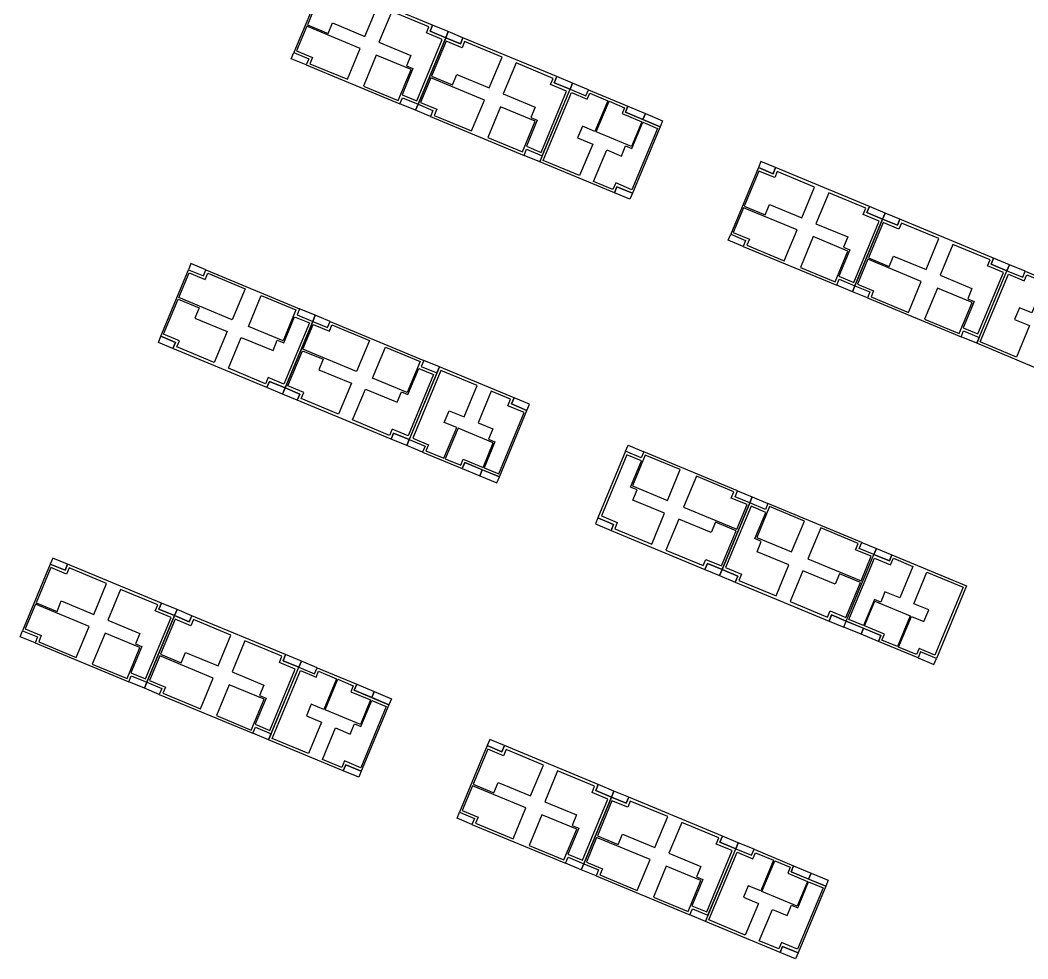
# Model space of a CAD drawing. Header units: millimetres. Extents: x 2243236 to 2245245, y 377909 to 380965.
# Drawn here: x 2244169.7 to 2244346.6, y 380377.4 to 380542.3 of the extents above; entities that cross this region are included whole.
import ezdxf

# ---------------------------------------------------------------- set-up
doc = ezdxf.new("R2010")
doc.units = ezdxf.units.MM
doc.layers.add('планировка_квартир_1_тип_контур', color=249, linetype='Continuous')

msp = doc.modelspace()

# ---------------------------------------------------------------- linework, layer by layer
at = {"layer": 'планировка_квартир_1_тип_контур', "color": 8}
for points in [[(2244217.73, 380536.56), (2244220.34, 380535.47), (2244219.9, 380534.42), (2244236.36, 380527.59), (2244236.79, 380528.64), (2244239.55, 380527.5), (2244244.41, 380539.19), (2244244.41, 380539.19), (2244241.65, 380540.34), (2244242.09, 380541.4), (2244225.61, 380548.24), (2244225.17, 380547.18), (2244222.59, 380548.25), (2244217.73, 380536.56)], [(2244239.55, 380527.5), (2244242.16, 380526.42), (2244241.72, 380525.36), (2244258.17, 380518.53), (2244258.61, 380519.59), (2244261.36, 380518.45), (2244266.23, 380530.14), (2244266.23, 380530.14), (2244263.47, 380531.28), (2244263.91, 380532.35), (2244247.43, 380539.19), (2244246.99, 380538.12), (2244244.41, 380539.19), (2244239.55, 380527.5)], [(2244294.45, 380504.68), (2244297.06, 380503.6), (2244296.62, 380502.55), (2244313.07, 380495.72), (2244313.51, 380496.77), (2244316.27, 380495.63), (2244321.13, 380507.32), (2244321.13, 380507.32), (2244318.37, 380508.47), (2244318.81, 380509.53), (2244302.33, 380516.37), (2244301.89, 380515.31), (2244299.31, 380516.38), (2244294.45, 380504.68)], [(2244316.27, 380495.63), (2244318.88, 380494.54), (2244318.44, 380493.49), (2244334.89, 380486.66), (2244335.33, 380487.72), (2244338.08, 380486.57), (2244342.94, 380498.27), (2244342.94, 380498.27), (2244340.18, 380499.41), (2244340.62, 380500.47), (2244324.15, 380507.31), (2244323.71, 380506.25), (2244321.13, 380507.32), (2244316.27, 380495.63)], [(2244199.23, 380498.45), (2244201.84, 380497.37), (2244202.28, 380498.42), (2244218.73, 380491.58), (2244218.29, 380490.53), (2244221.04, 380489.38), (2244216.19, 380477.69), (2244216.19, 380477.69), (2244213.43, 380478.83), (2244212.99, 380477.77), (2244196.51, 380484.62), (2244196.96, 380485.68), (2244194.38, 380486.76), (2244199.23, 380498.45)], [(2244221.04, 380489.38), (2244223.65, 380488.3), (2244224.09, 380489.35), (2244240.54, 380482.51), (2244240.1, 380481.46), (2244242.85, 380480.31), (2244238, 380468.62), (2244238, 380468.62), (2244235.24, 380469.76), (2244234.8, 380468.7), (2244218.32, 380475.55), (2244218.77, 380476.61), (2244216.19, 380477.69), (2244221.04, 380489.38)], [(2244297.79, 380457.51), (2244295.22, 380458.58), (2244295.65, 380459.63), (2244279.18, 380466.47), (2244278.74, 380465.42), (2244275.98, 380466.57), (2244271.12, 380454.87), (2244271.12, 380454.87), (2244273.88, 380453.73), (2244273.44, 380452.66), (2244289.92, 380445.82), (2244290.36, 380446.88), (2244292.94, 380445.81), (2244297.79, 380457.51)], [(2244319.61, 380448.44), (2244317.03, 380449.51), (2244317.47, 380450.57), (2244300.99, 380457.41), (2244300.56, 380456.36), (2244297.79, 380457.51), (2244292.94, 380445.81), (2244292.94, 380445.81), (2244295.7, 380444.66), (2244295.25, 380443.6), (2244311.73, 380436.76), (2244312.17, 380437.82), (2244314.75, 380436.75), (2244319.61, 380448.44)], [(2244170.11, 380435.06), (2244172.72, 380433.98), (2244172.28, 380432.92), (2244188.74, 380426.09), (2244189.17, 380427.15), (2244191.93, 380426), (2244196.79, 380437.7), (2244196.79, 380437.7), (2244194.03, 380438.84), (2244194.47, 380439.9), (2244177.99, 380446.74), (2244177.55, 380445.68), (2244174.97, 380446.75), (2244170.11, 380435.06)], [(2244191.93, 380426), (2244194.54, 380424.92), (2244194.1, 380423.87), (2244210.55, 380417.04), (2244210.99, 380418.09), (2244213.74, 380416.95), (2244218.61, 380428.64), (2244218.61, 380428.64), (2244215.85, 380429.79), (2244216.29, 380430.85), (2244199.81, 380437.69), (2244199.37, 380436.63), (2244196.79, 380437.7), (2244191.93, 380426)], [(2244246.83, 380403.19), (2244249.44, 380402.1), (2244249, 380401.05), (2244265.45, 380394.22), (2244265.89, 380395.27), (2244268.64, 380394.13), (2244273.51, 380405.82), (2244273.51, 380405.82), (2244270.75, 380406.97), (2244271.19, 380408.03), (2244254.71, 380414.87), (2244254.27, 380413.81), (2244251.69, 380414.88), (2244246.83, 380403.19)], [(2244268.64, 380394.13), (2244271.25, 380393.05), (2244270.82, 380391.99), (2244287.27, 380385.17), (2244287.71, 380386.22), (2244290.46, 380385.08), (2244295.32, 380396.77), (2244295.32, 380396.77), (2244292.56, 380397.92), (2244293, 380398.98), (2244276.53, 380405.82), (2244276.08, 380404.75), (2244273.51, 380405.82), (2244268.64, 380394.13)]]:
    msp.add_lwpolyline(points, dxfattribs=at)
at = {"layer": 'планировка_квартир_1_тип_контур', "color": 2}
for points in [[(2244232.47, 380544.84), (2244225.91, 380547.56), (2244225.46, 380546.48), (2244222.67, 380547.63), (2244220.11, 380541.47), (2244223.77, 380539.95), (2244224.52, 380541.78), (2244230.22, 380539.41)], [(2244219.99, 380541.2), (2244218.19, 380536.86), (2244221.01, 380535.69), (2244220.56, 380534.61), (2244227.14, 380531.88), (2244229.39, 380537.29)], [(2244254.29, 380535.79), (2244247.73, 380538.51), (2244247.27, 380537.42), (2244244.49, 380538.58), (2244241.93, 380532.41), (2244245.58, 380530.9), (2244246.34, 380532.72), (2244252.04, 380530.36)], [(2244241.8, 380532.14), (2244240, 380527.81), (2244242.82, 380526.63), (2244242.37, 380525.55), (2244248.95, 380522.82), (2244251.2, 380528.24)], [(2244277.11, 380512.5), (2244274.25, 380513.69), (2244273.77, 380512.54), (2244270.37, 380513.96), (2244272.67, 380519.48), (2244275.25, 380518.41), (2244276, 380520.22), (2244277.11, 380519.75), (2244279.02, 380524.33), (2244281.59, 380523.26)], [(2244309.19, 380512.97), (2244302.63, 380515.69), (2244302.18, 380514.61), (2244299.39, 380515.76), (2244296.83, 380509.59), (2244300.48, 380508.08), (2244301.24, 380509.9), (2244306.94, 380507.54)], [(2244296.7, 380509.32), (2244294.9, 380504.99), (2244297.72, 380503.82), (2244297.27, 380502.74), (2244303.86, 380500), (2244306.1, 380505.42)], [(2244331.01, 380503.91), (2244324.44, 380506.64), (2244323.99, 380505.55), (2244321.21, 380506.71), (2244318.65, 380500.54), (2244322.3, 380499.02), (2244323.06, 380500.85), (2244328.76, 380498.49)], [(2244318.52, 380500.27), (2244316.72, 380495.93), (2244319.54, 380494.76), (2244319.09, 380493.68), (2244325.67, 380490.95), (2244327.92, 380496.37)], [(2244197.53, 380493.58), (2244199.34, 380497.92), (2244202.16, 380496.74), (2244202.61, 380497.82), (2244209.19, 380495.09), (2244206.93, 380489.67)], [(2244203.77, 380482.16), (2244197.2, 380484.89), (2244197.65, 380485.98), (2244194.87, 380487.13), (2244197.43, 380493.3), (2244201.09, 380491.78), (2244200.33, 380489.95), (2244206.02, 380487.59)], [(2244219.34, 380484.51), (2244221.15, 380488.85), (2244223.97, 380487.67), (2244224.42, 380488.75), (2244231, 380486.02), (2244228.74, 380480.6)], [(2244225.58, 380473.09), (2244219.01, 380475.82), (2244219.46, 380476.91), (2244216.68, 380478.06), (2244219.24, 380484.23), (2244222.9, 380482.71), (2244222.14, 380480.88), (2244227.83, 380478.52)], [(2244258.17, 380473.35), (2244255.32, 380474.54), (2244255.79, 380475.69), (2244252.39, 380477.1), (2244250.09, 380471.57), (2244252.68, 380470.5), (2244251.93, 380468.69), (2244253.04, 380468.23), (2244251.14, 380463.65), (2244253.71, 380462.59)], [(2244295.53, 380452.87), (2244297.33, 380457.19), (2244294.54, 380458.34), (2244295, 380459.44), (2244288.44, 380462.17), (2244286.18, 380456.75)], [(2244283.06, 380449.22), (2244289.62, 380446.49), (2244290.07, 380447.58), (2244292.86, 380446.43), (2244295.41, 380452.58), (2244291.77, 380454.11), (2244291.01, 380452.28), (2244285.31, 380454.65)], [(2244317.35, 380443.81), (2244319.14, 380448.12), (2244316.36, 380449.28), (2244316.81, 380450.38), (2244310.25, 380453.11), (2244308, 380447.69)], [(2244319.68, 380447.8), (2244322.53, 380446.61), (2244323.01, 380447.77), (2244326.42, 380446.35), (2244324.12, 380440.82), (2244321.54, 380441.89), (2244320.79, 380440.09), (2244319.68, 380440.55), (2244317.78, 380435.97), (2244315.21, 380437.04)], [(2244184.85, 380443.34), (2244178.29, 380446.07), (2244177.84, 380444.98), (2244175.05, 380446.14), (2244172.49, 380439.97), (2244176.15, 380438.45), (2244176.9, 380440.28), (2244182.6, 380437.92)], [(2244304.87, 380440.16), (2244311.43, 380437.43), (2244311.89, 380438.52), (2244314.67, 380437.36), (2244317.23, 380443.52), (2244313.58, 380445.05), (2244312.82, 380443.22), (2244307.12, 380445.59)], [(2244172.36, 380439.7), (2244170.56, 380435.36), (2244173.38, 380434.19), (2244172.94, 380433.11), (2244179.52, 380430.38), (2244181.77, 380435.8)], [(2244206.67, 380434.29), (2244200.11, 380437.01), (2244199.65, 380435.93), (2244196.87, 380437.08), (2244194.31, 380430.92), (2244197.96, 380429.4), (2244198.72, 380431.23), (2244204.42, 380428.86)], [(2244194.18, 380430.65), (2244192.38, 380426.31), (2244195.2, 380425.14), (2244194.75, 380424.06), (2244201.33, 380421.33), (2244203.58, 380426.74)], [(2244229.49, 380411), (2244226.63, 380412.19), (2244226.15, 380411.04), (2244222.75, 380412.46), (2244225.05, 380417.99), (2244227.63, 380416.91), (2244228.38, 380418.72), (2244229.49, 380418.26), (2244231.4, 380422.83), (2244233.97, 380421.76)], [(2244261.57, 380411.47), (2244255.01, 380414.2), (2244254.55, 380413.11), (2244251.77, 380414.26), (2244249.21, 380408.1), (2244252.86, 380406.58), (2244253.62, 380408.41), (2244259.32, 380406.04)], [(2244249.08, 380407.83), (2244247.28, 380403.49), (2244250.1, 380402.32), (2244249.65, 380401.24), (2244256.23, 380398.51), (2244258.48, 380403.93)], [(2244283.39, 380402.42), (2244276.82, 380405.14), (2244276.37, 380404.05), (2244273.59, 380405.21), (2244271.03, 380399.04), (2244274.68, 380397.53), (2244275.44, 380399.35), (2244281.13, 380396.99)], [(2244270.9, 380398.77), (2244269.1, 380394.44), (2244271.92, 380393.27), (2244271.47, 380392.18), (2244278.05, 380389.45), (2244280.3, 380394.87)], [(2244306.2, 380379.13), (2244303.35, 380380.32), (2244302.87, 380379.17), (2244299.46, 380380.59), (2244301.77, 380386.12), (2244304.34, 380385.04), (2244305.1, 380386.85), (2244306.21, 380386.38), (2244308.11, 380390.96), (2244310.68, 380389.89)]]:
    msp.add_lwpolyline(points, close=True, dxfattribs=at)
at = {"layer": 'планировка_квартир_1_тип_контур', "color": 1}
for points in [[(2244243.8, 380538.87), (2244241.01, 380540.02), (2244241.46, 380541.11), (2244234.93, 380543.81), (2244232.68, 380538.39), (2244238.28, 380536.07), (2244237.53, 380534.25), (2244238.65, 380533.78), (2244236.74, 380529.18), (2244239.33, 380528.1)], [(2244265.61, 380529.81), (2244262.82, 380530.97), (2244263.27, 380532.05), (2244256.75, 380534.76), (2244254.5, 380529.34), (2244260.1, 380527.01), (2244259.34, 380525.2), (2244260.47, 380524.73), (2244258.56, 380520.12), (2244261.15, 380519.05)], [(2244267.91, 380514.98), (2244261.53, 380517.64), (2244266.52, 380529.54), (2244269.26, 380528.39), (2244269.7, 380529.44), (2244272.86, 380528.13), (2244270.61, 380522.74), (2244268.43, 380523.65), (2244267.57, 380521.61), (2244270.21, 380520.51)], [(2244320.51, 380506.99), (2244317.72, 380508.15), (2244318.17, 380509.23), (2244311.65, 380511.94), (2244309.4, 380506.52), (2244315, 380504.2), (2244314.24, 380502.38), (2244315.37, 380501.91), (2244313.46, 380497.31), (2244316.05, 380496.23)], [(2244342.33, 380497.94), (2244339.54, 380499.1), (2244339.99, 380500.18), (2244333.47, 380502.89), (2244331.22, 380497.46), (2244336.81, 380495.14), (2244336.06, 380493.32), (2244337.18, 380492.86), (2244335.27, 380488.25), (2244337.86, 380487.18)], [(2244344.63, 380483.11), (2244338.24, 380485.77), (2244343.23, 380497.66), (2244345.98, 380496.52), (2244346.42, 380497.57), (2244349.58, 380496.26), (2244347.33, 380490.87), (2244345.14, 380491.78), (2244344.29, 380489.73), (2244346.93, 380488.63)], [(2244215.99, 380478.35), (2244213.2, 380479.51), (2244212.75, 380478.43), (2244206.23, 380481.14), (2244208.48, 380486.56), (2244214.08, 380484.24), (2244214.83, 380486.05), (2244215.96, 380485.58), (2244217.87, 380490.19), (2244220.46, 380489.11)], [(2244237.8, 380469.28), (2244235.01, 380470.44), (2244234.56, 380469.36), (2244228.04, 380472.07), (2244230.29, 380477.49), (2244235.89, 380475.17), (2244236.64, 380476.98), (2244237.77, 380476.51), (2244239.68, 380481.12), (2244242.27, 380480.04)], [(2244249.93, 380478.12), (2244243.54, 380480.77), (2244238.63, 380468.84), (2244241.38, 380467.7), (2244240.94, 380466.64), (2244244.1, 380465.34), (2244246.34, 380470.73), (2244244.15, 380471.64), (2244244.99, 380473.68), (2244247.64, 380472.59)], [(2244271.74, 380455.2), (2244274.53, 380454.04), (2244274.08, 380452.96), (2244280.6, 380450.25), (2244282.85, 380455.67), (2244277.25, 380458), (2244278.01, 380459.81), (2244276.88, 380460.28), (2244278.8, 380464.88), (2244276.21, 380465.96)], [(2244293.55, 380446.14), (2244296.34, 380444.98), (2244295.89, 380443.9), (2244302.41, 380441.19), (2244304.66, 380446.61), (2244299.07, 380448.93), (2244299.82, 380450.75), (2244298.7, 380451.22), (2244300.61, 380455.82), (2244298.02, 380456.9)], [(2244328.88, 380445.33), (2244335.26, 380442.68), (2244330.31, 380430.77), (2244327.54, 380431.92), (2244327.1, 380430.87), (2244323.94, 380432.18), (2244326.18, 380437.57), (2244328.37, 380436.66), (2244329.22, 380438.71), (2244326.58, 380439.8)], [(2244196.17, 380437.37), (2244193.39, 380438.53), (2244193.83, 380439.61), (2244187.31, 380442.32), (2244185.06, 380436.89), (2244190.66, 380434.57), (2244189.91, 380432.75), (2244191.03, 380432.29), (2244189.12, 380427.68), (2244191.71, 380426.61)], [(2244217.99, 380428.32), (2244215.2, 380429.47), (2244215.65, 380430.56), (2244209.13, 380433.26), (2244206.88, 380427.84), (2244212.48, 380425.52), (2244211.72, 380423.7), (2244212.85, 380423.23), (2244210.94, 380418.63), (2244213.52, 380417.55)], [(2244220.29, 380413.48), (2244213.91, 380416.14), (2244218.89, 380428.04), (2244221.64, 380426.89), (2244222.08, 380427.95), (2244225.24, 380426.63), (2244222.99, 380421.24), (2244220.8, 380422.16), (2244219.95, 380420.11), (2244222.59, 380419.01)], [(2244272.89, 380405.5), (2244270.1, 380406.66), (2244270.55, 380407.74), (2244264.03, 380410.44), (2244261.78, 380405.02), (2244267.38, 380402.7), (2244266.62, 380400.88), (2244267.75, 380400.41), (2244265.84, 380395.81), (2244268.43, 380394.74)], [(2244294.71, 380396.44), (2244291.92, 380397.6), (2244292.37, 380398.68), (2244285.85, 380401.39), (2244283.6, 380395.97), (2244289.19, 380393.64), (2244288.44, 380391.83), (2244289.56, 380391.36), (2244287.65, 380386.76), (2244290.24, 380385.68)], [(2244297.01, 380381.61), (2244290.62, 380384.27), (2244295.61, 380396.17), (2244298.36, 380395.02), (2244298.8, 380396.08), (2244301.95, 380394.76), (2244299.71, 380389.37), (2244297.52, 380390.28), (2244296.67, 380388.24), (2244299.31, 380387.14)]]:
    msp.add_lwpolyline(points, close=True, dxfattribs=at)
at = {"layer": 'планировка_квартир_1_тип_контур', "color": 6}
for points in [[(2244242.09, 380541.4), (2244241.65, 380540.34), (2244244.41, 380539.19), (2244244.85, 380540.26)], [(2244247.43, 380539.19), (2244244.85, 380540.26), (2244244.41, 380539.19), (2244246.99, 380538.12)], [(2244220.34, 380535.47), (2244219.9, 380534.42), (2244217.29, 380535.5), (2244217.73, 380536.56)], [(2244263.91, 380532.35), (2244263.47, 380531.28), (2244266.23, 380530.14), (2244266.67, 380531.2)], [(2244269.01, 380528.99), (2244269.45, 380530.04), (2244266.67, 380531.2), (2244266.23, 380530.15)], [(2244269.01, 380528.99), (2244269.45, 380530.04), (2244266.67, 380531.2), (2244266.23, 380530.15)], [(2244239.55, 380527.5), (2244239.11, 380526.45), (2244236.36, 380527.59), (2244236.79, 380528.64), (2244239.55, 380527.5)], [(2244242.16, 380526.42), (2244241.72, 380525.36), (2244239.11, 380526.45), (2244239.55, 380527.5)], [(2244279.03, 380524.81), (2244275.97, 380526.09), (2244276.41, 380527.14), (2244279.47, 380525.87)], [(2244279.03, 380524.81), (2244275.97, 380526.09), (2244276.41, 380527.14), (2244279.47, 380525.87)], [(2244282.04, 380523.56), (2244279.03, 380524.81), (2244279.47, 380525.87), (2244282.48, 380524.61)], [(2244282.04, 380523.56), (2244279.03, 380524.81), (2244279.47, 380525.87), (2244282.48, 380524.61)], [(2244261.36, 380518.45), (2244260.93, 380517.39), (2244258.17, 380518.53), (2244258.61, 380519.59), (2244261.36, 380518.45)], [(2244302.33, 380516.37), (2244299.75, 380517.44), (2244299.31, 380516.38), (2244301.89, 380515.31)], [(2244276.74, 380510.81), (2244274.02, 380511.94), (2244274.46, 380513), (2244277.18, 380511.87)], [(2244276.74, 380510.81), (2244274.02, 380511.94), (2244274.46, 380513), (2244277.18, 380511.87)], [(2244318.81, 380509.53), (2244318.37, 380508.47), (2244321.13, 380507.32), (2244321.57, 380508.38)], [(2244324.15, 380507.31), (2244321.57, 380508.38), (2244321.13, 380507.32), (2244323.71, 380506.25)], [(2244297.06, 380503.6), (2244296.62, 380502.55), (2244294.01, 380503.63), (2244294.45, 380504.68)], [(2244340.62, 380500.47), (2244340.18, 380499.41), (2244342.94, 380498.27), (2244343.39, 380499.33)], [(2244201.84, 380497.37), (2244202.28, 380498.42), (2244199.67, 380499.51), (2244199.23, 380498.45)], [(2244345.73, 380497.12), (2244346.17, 380498.17), (2244343.39, 380499.33), (2244342.95, 380498.27)], [(2244345.73, 380497.12), (2244346.17, 380498.17), (2244343.39, 380499.33), (2244342.95, 380498.27)], [(2244316.27, 380495.63), (2244315.83, 380494.57), (2244313.07, 380495.72), (2244313.51, 380496.77), (2244316.27, 380495.63)], [(2244318.88, 380494.54), (2244318.44, 380493.49), (2244315.83, 380494.57), (2244316.27, 380495.63)], [(2244221.04, 380489.38), (2244221.48, 380490.44), (2244218.73, 380491.58), (2244218.29, 380490.53), (2244221.04, 380489.38)], [(2244223.65, 380488.3), (2244224.09, 380489.35), (2244221.48, 380490.44), (2244221.04, 380489.38)], [(2244196.51, 380484.62), (2244193.94, 380485.69), (2244194.38, 380486.76), (2244196.96, 380485.68)], [(2244338.08, 380486.57), (2244337.64, 380485.52), (2244334.89, 380486.66), (2244335.33, 380487.72), (2244338.08, 380486.57)], [(2244242.85, 380480.31), (2244243.29, 380481.37), (2244240.54, 380482.51), (2244240.1, 380481.46), (2244242.85, 380480.31)], [(2244212.99, 380477.77), (2244213.43, 380478.83), (2244216.19, 380477.69), (2244215.75, 380476.62)], [(2244218.32, 380475.55), (2244215.75, 380476.62), (2244216.19, 380477.69), (2244218.77, 380476.61)], [(2244259.11, 380474.81), (2244256.4, 380475.94), (2244255.96, 380474.88), (2244258.67, 380473.75)], [(2244259.11, 380474.81), (2244256.4, 380475.94), (2244255.96, 380474.88), (2244258.67, 380473.75)], [(2244234.8, 380468.7), (2244235.24, 380469.76), (2244238, 380468.62), (2244237.56, 380467.55)], [(2244240.78, 380467.45), (2244240.34, 380466.4), (2244237.56, 380467.55), (2244238, 380468.61)], [(2244240.78, 380467.45), (2244240.34, 380466.4), (2244237.56, 380467.55), (2244238, 380468.61)], [(2244275.98, 380466.57), (2244276.42, 380467.62), (2244279.18, 380466.47), (2244278.74, 380465.42), (2244275.98, 380466.57)], [(2244250.81, 380463.3), (2244247.74, 380464.57), (2244247.3, 380463.52), (2244250.37, 380462.25)], [(2244250.81, 380463.3), (2244247.74, 380464.57), (2244247.3, 380463.52), (2244250.37, 380462.25)], [(2244253.82, 380462.05), (2244250.81, 380463.3), (2244250.37, 380462.25), (2244253.38, 380461)], [(2244253.82, 380462.05), (2244250.81, 380463.3), (2244250.37, 380462.25), (2244253.38, 380461)], [(2244295.22, 380458.58), (2244295.65, 380459.63), (2244298.23, 380458.56), (2244297.79, 380457.51)], [(2244297.79, 380457.51), (2244298.23, 380458.56), (2244300.99, 380457.41), (2244300.56, 380456.36), (2244297.79, 380457.51)], [(2244273.44, 380452.66), (2244273.88, 380453.73), (2244271.12, 380454.87), (2244270.68, 380453.81)], [(2244317.03, 380449.51), (2244317.47, 380450.57), (2244320.05, 380449.5), (2244319.61, 380448.44)], [(2244320.05, 380449.5), (2244322.76, 380448.37), (2244322.33, 380447.31), (2244319.61, 380448.44)], [(2244320.05, 380449.5), (2244322.76, 380448.37), (2244322.33, 380447.31), (2244319.61, 380448.44)], [(2244177.99, 380446.74), (2244175.41, 380447.81), (2244174.97, 380446.75), (2244177.55, 380445.68)], [(2244289.92, 380445.82), (2244292.49, 380444.75), (2244292.94, 380445.81), (2244290.36, 380446.88)], [(2244295.25, 380443.6), (2244295.7, 380444.66), (2244292.94, 380445.81), (2244292.49, 380444.75)], [(2244194.47, 380439.9), (2244194.03, 380438.84), (2244196.79, 380437.7), (2244197.23, 380438.76)], [(2244199.81, 380437.69), (2244197.23, 380438.76), (2244196.79, 380437.7), (2244199.37, 380436.63)], [(2244311.73, 380436.76), (2244314.31, 380435.69), (2244314.75, 380436.75), (2244312.17, 380437.82)], [(2244314.75, 380436.75), (2244317.77, 380435.49), (2244317.33, 380434.43), (2244314.31, 380435.69)], [(2244314.75, 380436.75), (2244317.77, 380435.49), (2244317.33, 380434.43), (2244314.31, 380435.69)], [(2244172.72, 380433.98), (2244172.28, 380432.92), (2244169.67, 380434), (2244170.11, 380435.06)], [(2244317.77, 380435.49), (2244320.83, 380434.21), (2244320.39, 380433.16), (2244317.33, 380434.43)], [(2244317.77, 380435.49), (2244320.83, 380434.21), (2244320.39, 380433.16), (2244317.33, 380434.43)], [(2244327.79, 380431.32), (2244327.35, 380430.27), (2244330.12, 380429.12), (2244330.56, 380430.17)], [(2244327.79, 380431.32), (2244327.35, 380430.27), (2244330.12, 380429.12), (2244330.56, 380430.17)], [(2244216.29, 380430.85), (2244215.85, 380429.79), (2244218.61, 380428.64), (2244219.05, 380429.7)], [(2244221.39, 380427.49), (2244221.83, 380428.54), (2244219.05, 380429.7), (2244218.61, 380428.65)], [(2244221.39, 380427.49), (2244221.83, 380428.54), (2244219.05, 380429.7), (2244218.61, 380428.65)], [(2244191.93, 380426), (2244191.49, 380424.95), (2244188.74, 380426.09), (2244189.17, 380427.15), (2244191.93, 380426)], [(2244194.54, 380424.92), (2244194.1, 380423.87), (2244191.49, 380424.95), (2244191.93, 380426)], [(2244231.41, 380423.32), (2244228.35, 380424.59), (2244228.78, 380425.65), (2244231.85, 380424.37)], [(2244231.41, 380423.32), (2244228.35, 380424.59), (2244228.78, 380425.65), (2244231.85, 380424.37)], [(2244234.42, 380422.06), (2244231.41, 380423.32), (2244231.85, 380424.37), (2244234.86, 380423.12)], [(2244234.42, 380422.06), (2244231.41, 380423.32), (2244231.85, 380424.37), (2244234.86, 380423.12)], [(2244213.74, 380416.95), (2244213.31, 380415.89), (2244210.55, 380417.04), (2244210.99, 380418.09), (2244213.74, 380416.95)], [(2244254.71, 380414.87), (2244252.13, 380415.94), (2244251.69, 380414.88), (2244254.27, 380413.81)], [(2244229.12, 380409.31), (2244226.4, 380410.44), (2244226.84, 380411.5), (2244229.56, 380410.37)], [(2244229.12, 380409.31), (2244226.4, 380410.44), (2244226.84, 380411.5), (2244229.56, 380410.37)], [(2244271.19, 380408.03), (2244270.75, 380406.97), (2244273.51, 380405.82), (2244273.95, 380406.89)], [(2244276.53, 380405.82), (2244273.95, 380406.89), (2244273.51, 380405.82), (2244276.08, 380404.75)], [(2244249.44, 380402.1), (2244249, 380401.05), (2244246.39, 380402.13), (2244246.83, 380403.19)], [(2244293, 380398.98), (2244292.56, 380397.92), (2244295.32, 380396.77), (2244295.76, 380397.83)], [(2244298.11, 380395.62), (2244298.55, 380396.67), (2244295.76, 380397.83), (2244295.33, 380396.78)], [(2244298.11, 380395.62), (2244298.55, 380396.67), (2244295.76, 380397.83), (2244295.33, 380396.78)], [(2244268.64, 380394.13), (2244268.21, 380393.08), (2244265.45, 380394.22), (2244265.89, 380395.27), (2244268.64, 380394.13)], [(2244271.25, 380393.05), (2244270.82, 380391.99), (2244268.21, 380393.08), (2244268.64, 380394.13)], [(2244308.13, 380391.45), (2244305.06, 380392.72), (2244305.5, 380393.78), (2244308.57, 380392.5)], [(2244308.13, 380391.45), (2244305.06, 380392.72), (2244305.5, 380393.78), (2244308.57, 380392.5)], [(2244311.14, 380390.19), (2244308.13, 380391.45), (2244308.57, 380392.5), (2244311.58, 380391.25)], [(2244311.14, 380390.19), (2244308.13, 380391.45), (2244308.57, 380392.5), (2244311.58, 380391.25)], [(2244290.46, 380385.08), (2244290.02, 380384.02), (2244287.27, 380385.17), (2244287.71, 380386.22), (2244290.46, 380385.08)], [(2244305.83, 380377.44), (2244303.12, 380378.57), (2244303.56, 380379.63), (2244306.27, 380378.5)], [(2244305.83, 380377.44), (2244303.12, 380378.57), (2244303.56, 380379.63), (2244306.27, 380378.5)]]:
    msp.add_lwpolyline(points, close=True, dxfattribs=at)
at = {"layer": 'планировка_квартир_1_тип_контур', "color": 5}
for points in [[(2244232.21, 380536.12), (2244229.96, 380530.7), (2244236.06, 380528.17), (2244238.31, 380533.59)], [(2244254.03, 380527.07), (2244251.78, 380521.65), (2244257.87, 380519.12), (2244260.12, 380524.54)], [(2244270.84, 380522.65), (2244273.08, 380528.04), (2244275.81, 380526.9), (2244275.37, 380525.85), (2244278.84, 380524.4), (2244277.03, 380520.07)], [(2244308.93, 380504.25), (2244306.68, 380498.83), (2244312.77, 380496.3), (2244315.02, 380501.72)], [(2244330.74, 380495.2), (2244328.49, 380489.78), (2244334.59, 380487.24), (2244336.84, 380492.67)], [(2244209.75, 380488.5), (2244212.01, 380493.92), (2244218.11, 380491.38), (2244215.85, 380485.96)], [(2244231.56, 380479.43), (2244233.82, 380484.85), (2244239.92, 380482.31), (2244237.66, 380476.89)], [(2244246.56, 380470.64), (2244244.33, 380465.24), (2244247.05, 380464.11), (2244247.49, 380465.17), (2244250.96, 380463.73), (2244252.76, 380468.07)], [(2244283.33, 380457.94), (2244285.58, 380463.36), (2244279.45, 380465.9), (2244277.2, 380460.48)], [(2244305.14, 380448.88), (2244307.39, 380454.3), (2244301.27, 380456.84), (2244299.02, 380451.42)], [(2244325.96, 380437.66), (2244323.72, 380432.27), (2244320.99, 380433.4), (2244321.43, 380434.46), (2244317.94, 380435.91), (2244319.74, 380440.24)], [(2244184.59, 380434.63), (2244182.34, 380429.21), (2244188.44, 380426.67), (2244190.69, 380432.1)], [(2244223.22, 380421.15), (2244225.46, 380426.54), (2244228.18, 380425.4), (2244227.75, 380424.35), (2244231.22, 380422.91), (2244229.41, 380418.57)], [(2244206.4, 380425.57), (2244204.15, 380420.15), (2244210.25, 380417.62), (2244212.5, 380423.04)], [(2244261.31, 380402.75), (2244259.06, 380397.33), (2244265.15, 380394.8), (2244267.4, 380400.22)], [(2244299.93, 380389.28), (2244302.18, 380394.67), (2244304.9, 380393.53), (2244304.46, 380392.48), (2244307.93, 380391.03), (2244306.13, 380386.7)], [(2244283.12, 380393.7), (2244280.87, 380388.28), (2244286.97, 380385.75), (2244289.22, 380391.17)]]:
    msp.add_lwpolyline(points, close=True, dxfattribs=at)
at = {"layer": 'планировка_квартир_1_тип_контур', "color": 8}
for points in [[(2244277.18, 380511.87), (2244274.46, 380513), (2244274.02, 380511.94), (2244260.93, 380517.39), (2244266.23, 380530.15), (2244269.01, 380528.99), (2244269.45, 380530.04), (2244276.41, 380527.14), (2244275.97, 380526.09), (2244282.04, 380523.56), (2244277.18, 380511.87)], [(2244353.9, 380479.99), (2244351.18, 380481.13), (2244350.74, 380480.06), (2244337.64, 380485.52), (2244342.95, 380498.27), (2244345.73, 380497.12), (2244346.17, 380498.17), (2244353.12, 380495.27), (2244352.68, 380494.22), (2244358.76, 380491.69), (2244353.9, 380479.99)], [(2244258.67, 380473.75), (2244255.96, 380474.88), (2244256.4, 380475.94), (2244243.29, 380481.37), (2244238, 380468.61), (2244240.78, 380467.45), (2244240.34, 380466.4), (2244247.3, 380463.52), (2244247.74, 380464.57), (2244253.82, 380462.05), (2244258.67, 380473.75)], [(2244319.61, 380448.44), (2244322.33, 380447.31), (2244322.76, 380448.37), (2244335.86, 380442.93), (2244330.56, 380430.17), (2244327.79, 380431.32), (2244327.35, 380430.27), (2244320.39, 380433.16), (2244320.83, 380434.21), (2244314.75, 380436.75), (2244319.61, 380448.44)], [(2244229.56, 380410.37), (2244226.84, 380411.5), (2244226.4, 380410.44), (2244213.31, 380415.89), (2244218.61, 380428.65), (2244221.39, 380427.49), (2244221.83, 380428.54), (2244228.78, 380425.65), (2244228.35, 380424.59), (2244234.42, 380422.06), (2244229.56, 380410.37)], [(2244306.27, 380378.5), (2244303.56, 380379.63), (2244303.12, 380378.57), (2244290.02, 380384.02), (2244295.33, 380396.78), (2244298.11, 380395.62), (2244298.55, 380396.67), (2244305.5, 380393.78), (2244305.06, 380392.72), (2244311.14, 380390.19), (2244306.27, 380378.5)]]:
    msp.add_lwpolyline(points, close=True, dxfattribs=at)

doc.saveas('drawing.dxf')
